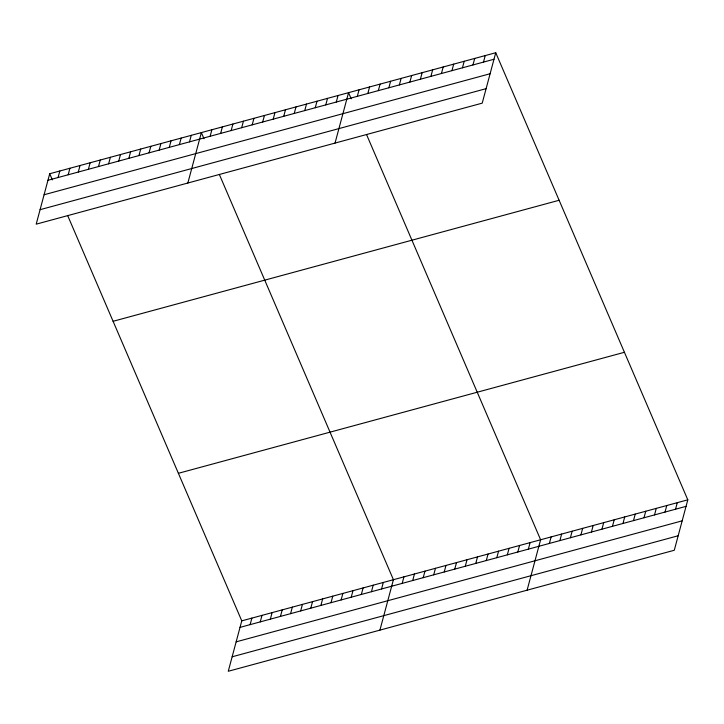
<?xml version="1.0" encoding="UTF-8"?>
<svg xmlns="http://www.w3.org/2000/svg" width="724" height="724" viewBox="0 0 724 724"><rect width="100%" height="100%" fill="white"/><g stroke="black" fill="none" stroke-linecap="round" stroke-linejoin="round"><path stroke-width="1.09" d="M49.712 173.742L36.2 224.168L482.229 103.143L495.741 52.725L49.712 173.742L52.354 179.896M58.074 177.525L59.82 171M68.183 174.783L69.929 168.258M78.292 172.041L80.038 165.515M88.4 169.298L90.147 162.773M98.509 166.556L100.265 160.031M108.627 163.814L110.374 157.289M118.736 161.072L120.483 154.547M128.845 158.33L130.592 151.796M138.954 155.579L140.7 149.053M149.063 152.836L150.809 146.311M159.171 150.094L160.918 143.569M169.28 147.352L171.036 140.827M179.389 144.61L181.145 138.085M189.507 141.868L191.254 135.343M187.851 183.018L201.363 132.601L204.005 138.746M210.123 136.275L211.879 129.741M220.639 133.415L222.386 126.89M231.155 130.564L232.902 124.039M241.671 127.714L243.418 121.189M252.178 124.863L253.934 118.338M262.694 122.003L264.441 115.478M273.21 119.152L274.957 112.627M283.727 116.302L285.473 109.776M294.234 113.451L295.989 106.926M304.75 110.6L306.496 104.066M315.266 107.74L317.012 101.215M325.773 104.89L327.529 98.364M336.289 102.039L338.036 95.514M335.04 143.081L348.552 92.663L351.194 98.808M357.321 96.337L359.068 89.803M367.828 93.477L369.584 86.952M378.344 90.627L380.091 84.102M67.757 215.752L241.771 620.857L228.259 671.275L674.288 550.258L687.8 499.831L495.741 52.725M388.86 87.776L390.607 81.251M250.124 624.64L251.88 618.115M399.377 84.925L401.123 78.4M260.242 621.898L261.988 615.364M409.884 82.074L411.639 75.54M270.351 619.147L272.097 612.622M420.4 79.215L422.146 72.69M280.459 616.405L282.206 609.88M430.916 76.364L432.662 69.839M290.568 613.662L292.315 607.137M441.423 73.513L443.178 66.988M300.677 610.92L302.424 604.395M451.939 70.662L453.686 64.137M310.786 608.178L312.542 601.653M462.455 67.803L464.202 61.278M320.895 605.436L322.651 598.911M472.971 64.952L474.718 58.427M331.013 602.694L332.759 596.169M483.478 62.101L485.234 55.576M341.122 599.952L342.868 593.427M351.231 597.21L352.977 590.675M361.339 594.458L363.086 587.933M371.448 591.716L373.195 585.191M381.557 588.974L383.304 582.449M379.91 630.133L393.422 579.707L219.408 174.611M402.182 583.381L403.929 576.856M412.698 580.53L414.445 574.005M423.214 577.671L424.961 571.146M433.721 574.82L435.477 568.295M444.237 571.969L445.984 565.444M454.753 569.118L456.5 562.593M465.261 566.268L467.016 559.733M475.777 563.408L477.523 556.883M486.293 560.557L488.039 554.032M496.809 557.706L498.555 551.181M507.316 554.856L509.072 548.33M517.832 552.005L519.579 545.471M528.348 549.145L530.095 542.62M527.099 590.196L540.611 539.769L366.597 134.673M549.371 543.443L551.127 536.918M559.887 540.593L561.634 534.068M570.403 537.733L572.15 531.208M580.91 534.882L582.666 528.357M591.427 532.031L593.173 525.506M601.943 529.181L603.689 522.656M612.459 526.33L614.205 519.805M622.966 523.47L624.721 516.945M633.482 520.619L635.229 514.094M643.998 517.769L645.745 511.244M654.514 514.918L656.261 508.393M665.021 512.067L666.777 505.533M675.537 509.207L677.284 502.682M47.965 180.267L493.994 59.25M44.083 194.756L490.112 73.739M40.082 209.679L486.112 88.663M113.089 321.293L559.127 200.267M178.385 473.306L624.423 352.289M241.771 620.857L687.8 499.831M240.015 627.382L686.053 506.357M236.133 641.862L682.171 520.846M232.142 656.795L678.171 535.769"/></g></svg>
